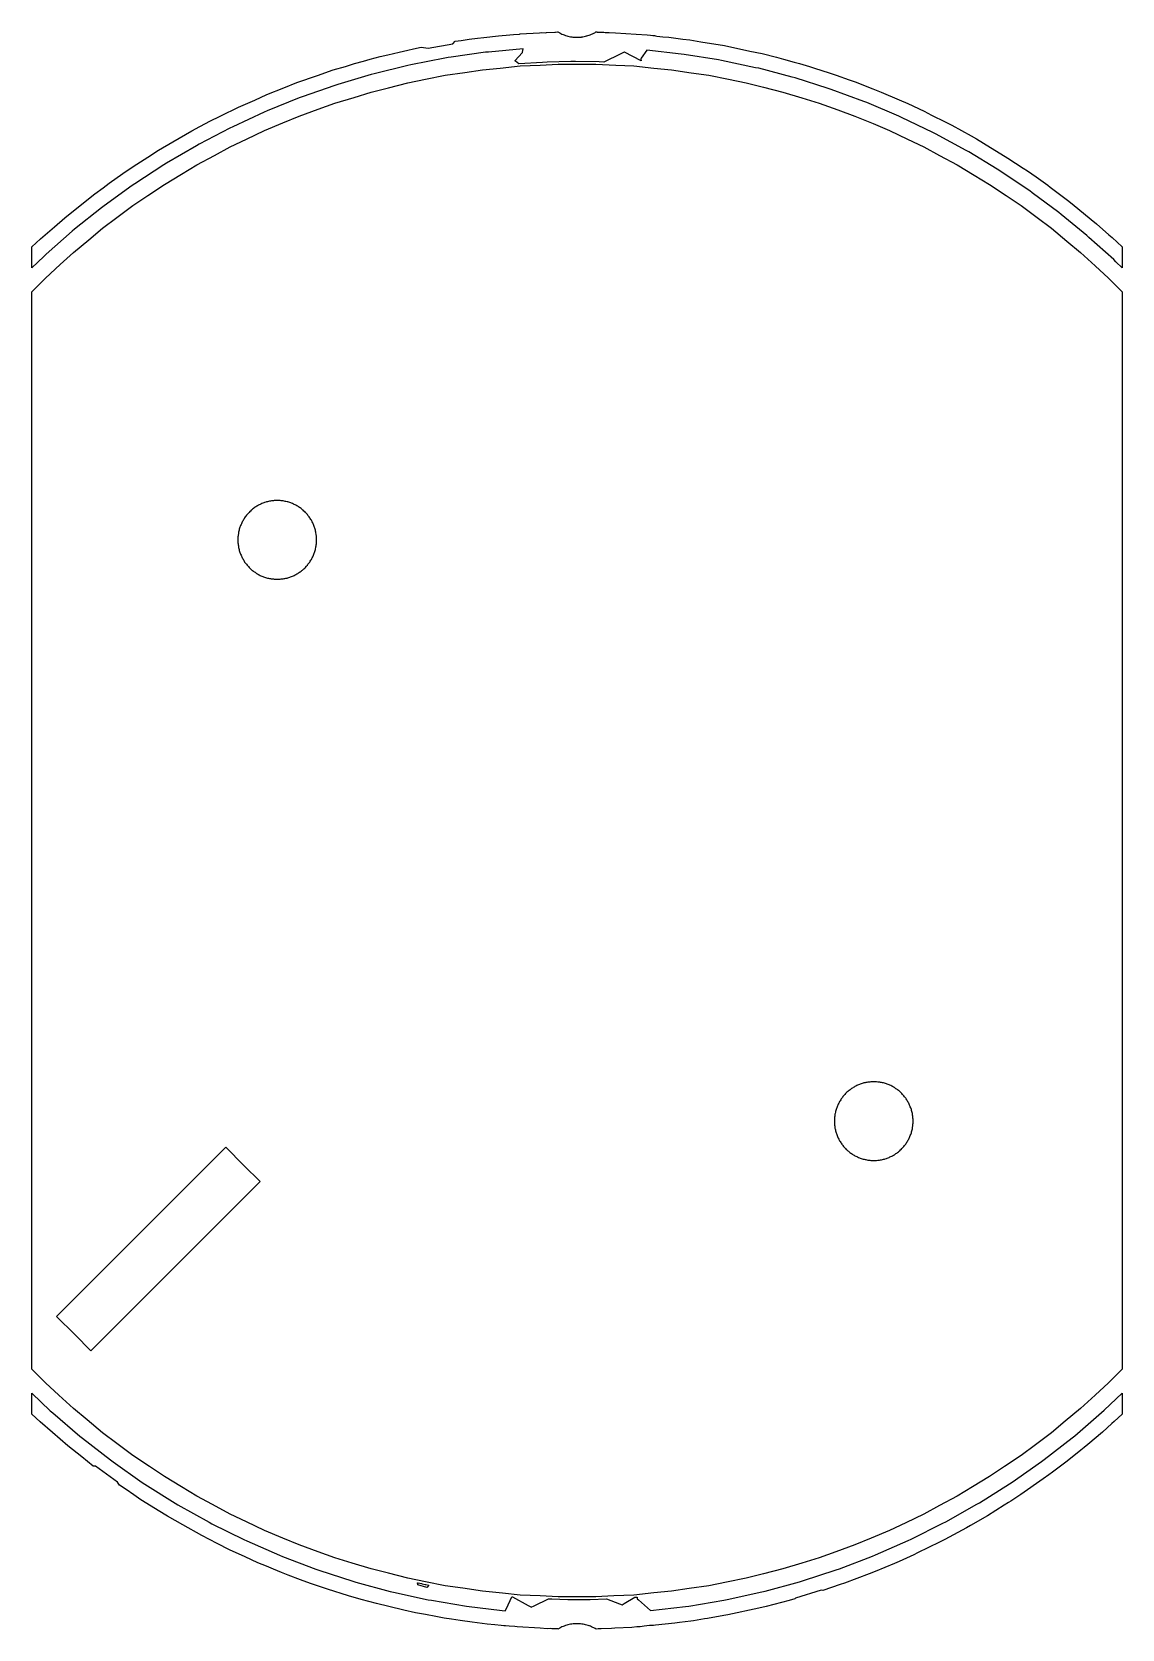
# Model space of a CAD drawing. Header units: millimetres. Extents: x -45 to 45, y -66 to 66.
import ezdxf

# ---------------------------------------------------------------- set-up
doc = ezdxf.new("R2010")
doc.units = ezdxf.units.MM
doc.layers.add('bot', color=7, linetype='Continuous')
doc.layers.add('lower', color=7, linetype='Continuous')

msp = doc.modelspace()

# ---------------------------------------------------------------- linework, layer by layer
at = {"layer": 'bot'}
for points in [[(-36.66, -51.6), (-37.98, -50.61), (-39.17, -49.73), (-40.44, -48.67), (-41.58, -47.73), (-42.79, -46.62), (-43.88, -45.62), (-45, -44.49), (-45, 44.49), (-44.92, 44.57), (-43.88, 45.62), (-42.67, 46.73), (-41.58, 47.73), (-40.31, 48.78), (-39.17, 49.73), (-37.98, 50.61), (-36.66, 51.6), (-35.44, 52.43), (-34.07, 53.35), (-32.66, 54.2), (-31.39, 54.97), (-29.94, 55.75), (-28.64, 56.45), (-27.3, 57.09), (-25.81, 57.8), (-24.29, 58.43), (-22.93, 59), (-21.38, 59.56), (-19.99, 60.06), (-18.41, 60.54), (-16.99, 60.98), (-15.56, 61.34), (-13.96, 61.74), (-12.51, 62.03), (-10.89, 62.36), (-9.26, 62.6), (-7.8, 62.82), (-6.33, 62.96), (-4.69, 63.13), (-3.04, 63.21), (-1.56, 63.28), (0.09, 63.28), (1.56, 63.28), (3.21, 63.2), (4.69, 63.13), (6.33, 62.96), (7.8, 62.82), (9.43, 62.57), (10.89, 62.36), (12.51, 62.03), (13.96, 61.74), (15.39, 61.38), (16.99, 60.98), (18.57, 60.49), (19.99, 60.06), (21.54, 59.5), (22.93, 59), (24.45, 58.37), (25.81, 57.8), (27.3, 57.09), (28.64, 56.45), (29.94, 55.75), (31.39, 54.97), (32.8, 54.11), (34.07, 53.35), (35.44, 52.43), (36.66, 51.6), (37.98, 50.61), (39.17, 49.73), (40.44, 48.67), (41.58, 47.73), (42.79, 46.62), (43.88, 45.62), (45, 44.49), (45, -44.49), (44.92, -44.57), (43.88, -45.62), (42.79, -46.62), (41.58, -47.73), (40.31, -48.78), (39.17, -49.73), (37.85, -50.72), (36.66, -51.6), (35.29, -52.52), (34.07, -53.35), (32.66, -54.2), (31.39, -54.97), (29.94, -55.75), (28.64, -56.45), (27.15, -57.16), (25.81, -57.8), (24.29, -58.43), (22.93, -59), (21.38, -59.56), (19.99, -60.06), (18.57, -60.49), (16.99, -60.98), (15.39, -61.38), (13.96, -61.74), (12.34, -62.07), (10.89, -62.36), (9.26, -62.6), (7.8, -62.82), (6.33, -62.96), (4.69, -63.13), (3.04, -63.21), (1.56, -63.28), (0.09, -63.28), (-1.56, -63.28), (-3.04, -63.21), (-4.69, -63.13), (-6.16, -62.98), (-7.8, -62.82), (-9.43, -62.57), (-10.89, -62.36), (-12.51, -62.03), (-13.96, -61.74), (-15.56, -61.34), (-16.99, -60.98), (-18.57, -60.49), (-19.99, -60.06), (-21.38, -59.56), (-22.93, -59), (-24.29, -58.43), (-25.81, -57.8), (-27.3, -57.09), (-28.64, -56.45), (-30.09, -55.67), (-31.39, -54.97), (-32.66, -54.2), (-34.07, -53.35), (-35.29, -52.52), (-36.66, -51.6)], [(-21.73, 25.19), (-21.76, 25.26), (-21.79, 25.33), (-21.82, 25.41), (-21.86, 25.48), (-21.9, 25.55), (-21.93, 25.62), (-21.98, 25.69), (-22.02, 25.76), (-22.06, 25.83), (-22.11, 25.89), (-22.16, 25.96), (-22.21, 26.02), (-22.26, 26.09), (-22.31, 26.15), (-22.37, 26.21), (-22.42, 26.27), (-22.48, 26.33), (-22.54, 26.38), (-22.6, 26.44), (-22.66, 26.49), (-22.72, 26.54), (-22.78, 26.59), (-22.85, 26.64), (-22.92, 26.68), (-22.99, 26.73), (-23.05, 26.77), (-23.12, 26.81), (-23.2, 26.86), (-23.27, 26.89), (-23.34, 26.93), (-23.41, 26.96), (-23.48, 26.99), (-23.56, 27.03), (-23.63, 27.05), (-23.71, 27.08), (-23.79, 27.1), (-23.87, 27.13), (-23.94, 27.15), (-24.03, 27.17), (-24.1, 27.18), (-24.19, 27.2), (-24.26, 27.21), (-24.35, 27.22), (-24.42, 27.23), (-24.51, 27.24), (-24.58, 27.24), (-24.67, 27.25), (-24.75, 27.25), (-24.83, 27.25), (-24.92, 27.24), (-24.99, 27.24), (-25.07, 27.23), (-25.15, 27.22), (-25.23, 27.21), (-25.31, 27.2), (-25.39, 27.19), (-25.47, 27.17), (-25.56, 27.15), (-25.63, 27.13), (-25.7, 27.11), (-25.79, 27.08), (-25.86, 27.05), (-25.94, 27.03), (-26.02, 26.99), (-26.09, 26.96), (-26.16, 26.93), (-26.23, 26.89), (-26.3, 26.86), (-26.38, 26.81), (-26.44, 26.77), (-26.51, 26.73), (-26.58, 26.69), (-26.65, 26.64), (-26.71, 26.59), (-26.78, 26.54), (-26.84, 26.49), (-26.9, 26.44), (-26.96, 26.38), (-27.02, 26.33), (-27.07, 26.27), (-27.13, 26.21), (-27.19, 26.15), (-27.24, 26.09), (-27.29, 26.03), (-27.34, 25.96), (-27.39, 25.9), (-27.44, 25.83), (-27.48, 25.76), (-27.52, 25.69), (-27.57, 25.62), (-27.6, 25.55), (-27.64, 25.49), (-27.68, 25.41), (-27.71, 25.33), (-27.74, 25.26), (-27.77, 25.19), (-27.8, 25.11), (-27.83, 25.04), (-27.86, 24.96), (-27.88, 24.88), (-27.9, 24.8), (-27.92, 24.73), (-27.94, 24.64), (-27.95, 24.57), (-27.96, 24.48), (-27.97, 24.41), (-27.98, 24.32), (-27.99, 24.24), (-28, 24.16), (-28, 24.09), (-28, 24), (-28, 23.92), (-28, 23.84), (-27.99, 23.75), (-27.98, 23.68), (-27.97, 23.59), (-27.96, 23.52), (-27.95, 23.43), (-27.94, 23.36), (-27.92, 23.28), (-27.9, 23.2), (-27.88, 23.12), (-27.86, 23.04), (-27.83, 22.97), (-27.8, 22.89), (-27.78, 22.82), (-27.74, 22.74), (-27.71, 22.66), (-27.68, 22.59), (-27.64, 22.52), (-27.6, 22.45), (-27.57, 22.38), (-27.52, 22.31), (-27.48, 22.24), (-27.44, 22.17), (-27.39, 22.11), (-27.34, 22.04), (-27.29, 21.98), (-27.24, 21.91), (-27.19, 21.85), (-27.13, 21.79), (-27.07, 21.73), (-27.02, 21.67), (-26.96, 21.62), (-26.9, 21.56), (-26.84, 21.51), (-26.78, 21.46), (-26.72, 21.41), (-26.65, 21.36), (-26.58, 21.32), (-26.51, 21.27), (-26.45, 21.23), (-26.38, 21.19), (-26.3, 21.14), (-26.23, 21.11), (-26.16, 21.07), (-26.09, 21.04), (-26.02, 21.01), (-25.94, 20.97), (-25.87, 20.95), (-25.79, 20.92), (-25.71, 20.9), (-25.63, 20.87), (-25.55, 20.85), (-25.47, 20.83), (-25.4, 20.82), (-25.31, 20.8), (-25.24, 20.79), (-25.15, 20.78), (-25.07, 20.77), (-24.99, 20.76), (-24.91, 20.75), (-24.83, 20.75), (-24.75, 20.75), (-24.67, 20.75), (-24.59, 20.75), (-24.51, 20.76), (-24.42, 20.77), (-24.35, 20.78), (-24.27, 20.79), (-24.19, 20.8), (-24.11, 20.81), (-24.03, 20.83), (-23.94, 20.85), (-23.87, 20.87), (-23.8, 20.89), (-23.71, 20.92), (-23.64, 20.95), (-23.56, 20.97), (-23.49, 21), (-23.41, 21.04), (-23.34, 21.07), (-23.27, 21.11), (-23.2, 21.14), (-23.12, 21.19), (-23.05, 21.23), (-22.99, 21.27), (-22.92, 21.32), (-22.85, 21.36), (-22.78, 21.41), (-22.72, 21.46), (-22.66, 21.51), (-22.6, 21.56), (-22.54, 21.62), (-22.48, 21.67), (-22.42, 21.73), (-22.37, 21.79), (-22.32, 21.85), (-22.26, 21.91), (-22.21, 21.98), (-22.16, 22.04), (-22.11, 22.11), (-22.06, 22.17), (-22.02, 22.23), (-21.98, 22.31), (-21.93, 22.38), (-21.9, 22.45), (-21.86, 22.52), (-21.82, 22.59), (-21.79, 22.66), (-21.76, 22.74), (-21.73, 22.81), (-21.7, 22.89), (-21.67, 22.96), (-21.64, 23.04), (-21.62, 23.12), (-21.6, 23.2), (-21.58, 23.27), (-21.56, 23.36), (-21.55, 23.43), (-21.54, 23.52), (-21.53, 23.59), (-21.52, 23.68), (-21.51, 23.75), (-21.5, 23.84), (-21.5, 23.91), (-21.5, 24), (-21.5, 24.08), (-21.5, 24.16), (-21.51, 24.24), (-21.52, 24.32), (-21.53, 24.4), (-21.54, 24.48), (-21.55, 24.57), (-21.56, 24.64), (-21.58, 24.72), (-21.6, 24.8), (-21.62, 24.88), (-21.64, 24.96), (-21.67, 25.03), (-21.7, 25.11), (-21.73, 25.19)], [(26.53, -26.54), (26.59, -26.49), (26.65, -26.44), (26.71, -26.38), (26.77, -26.33), (26.83, -26.27), (26.88, -26.21), (26.93, -26.15), (26.99, -26.09), (27.04, -26.02), (27.09, -25.96), (27.14, -25.89), (27.19, -25.83), (27.23, -25.77), (27.27, -25.69), (27.32, -25.62), (27.35, -25.55), (27.39, -25.48), (27.43, -25.41), (27.46, -25.34), (27.49, -25.26), (27.52, -25.19), (27.55, -25.11), (27.58, -25.04), (27.61, -24.96), (27.63, -24.88), (27.65, -24.8), (27.67, -24.73), (27.69, -24.64), (27.7, -24.57), (27.71, -24.48), (27.72, -24.41), (27.73, -24.32), (27.74, -24.25), (27.75, -24.16), (27.75, -24.09), (27.75, -24), (27.75, -23.92), (27.75, -23.84), (27.74, -23.76), (27.73, -23.68), (27.72, -23.6), (27.71, -23.52), (27.7, -23.43), (27.69, -23.36), (27.67, -23.28), (27.65, -23.2), (27.63, -23.12), (27.61, -23.04), (27.58, -22.97), (27.55, -22.89), (27.52, -22.81), (27.49, -22.74), (27.46, -22.67), (27.43, -22.59), (27.39, -22.52), (27.35, -22.45), (27.32, -22.38), (27.27, -22.31), (27.23, -22.24), (27.19, -22.17), (27.14, -22.11), (27.09, -22.04), (27.04, -21.98), (26.99, -21.91), (26.94, -21.85), (26.88, -21.79), (26.83, -21.73), (26.77, -21.67), (26.71, -21.62), (26.65, -21.56), (26.59, -21.51), (26.53, -21.46), (26.47, -21.41), (26.4, -21.36), (26.33, -21.32), (26.26, -21.27), (26.2, -21.23), (26.12, -21.19), (26.05, -21.14), (25.98, -21.11), (25.91, -21.07), (25.84, -21.04), (25.77, -21.01), (25.69, -20.97), (25.62, -20.95), (25.54, -20.92), (25.46, -20.9), (25.38, -20.87), (25.31, -20.85), (25.22, -20.83), (25.15, -20.82), (25.06, -20.8), (24.99, -20.79), (24.9, -20.78), (24.83, -20.77), (24.74, -20.76), (24.67, -20.76), (24.58, -20.75), (24.5, -20.75), (24.42, -20.75), (24.33, -20.76), (24.26, -20.76), (24.18, -20.77), (24.1, -20.78), (24.02, -20.79), (23.94, -20.8), (23.86, -20.81), (23.78, -20.83), (23.69, -20.85), (23.62, -20.87), (23.55, -20.89), (23.46, -20.92), (23.39, -20.95), (23.31, -20.97), (23.23, -21.01), (23.16, -21.04), (23.09, -21.07), (23.02, -21.11), (22.95, -21.14), (22.88, -21.19), (22.81, -21.23), (22.74, -21.27), (22.67, -21.31), (22.6, -21.36), (22.54, -21.41), (22.47, -21.46), (22.41, -21.51), (22.35, -21.56), (22.29, -21.62), (22.23, -21.67), (22.18, -21.73), (22.12, -21.79), (22.06, -21.85), (22.01, -21.91), (21.96, -21.97), (21.91, -22.04), (21.86, -22.1), (21.81, -22.17), (21.77, -22.24), (21.73, -22.31), (21.68, -22.38), (21.65, -22.45), (21.61, -22.51), (21.57, -22.59), (21.54, -22.67), (21.51, -22.74), (21.48, -22.81), (21.45, -22.89), (21.42, -22.96), (21.39, -23.04), (21.37, -23.12), (21.35, -23.2), (21.33, -23.27), (21.31, -23.36), (21.3, -23.43), (21.29, -23.52), (21.28, -23.59), (21.27, -23.68), (21.26, -23.76), (21.25, -23.84), (21.25, -23.91), (21.25, -24), (21.25, -24.08), (21.25, -24.16), (21.26, -24.25), (21.27, -24.32), (21.28, -24.41), (21.29, -24.48), (21.3, -24.57), (21.31, -24.64), (21.33, -24.72), (21.35, -24.8), (21.37, -24.88), (21.39, -24.96), (21.42, -25.03), (21.45, -25.11), (21.47, -25.18), (21.51, -25.26), (21.54, -25.34), (21.57, -25.41), (21.61, -25.48), (21.65, -25.55), (21.68, -25.62), (21.73, -25.69), (21.77, -25.76), (21.81, -25.83), (21.86, -25.89), (21.91, -25.96), (21.96, -26.02), (22.01, -26.09), (22.06, -26.15), (22.12, -26.21), (22.18, -26.27), (22.23, -26.33), (22.29, -26.38), (22.35, -26.44), (22.41, -26.49), (22.47, -26.54), (22.53, -26.59), (22.6, -26.64), (22.67, -26.68), (22.74, -26.73), (22.8, -26.77), (22.88, -26.81), (22.95, -26.86), (23.02, -26.89), (23.09, -26.93), (23.16, -26.96), (23.23, -26.99), (23.31, -27.03), (23.38, -27.05), (23.46, -27.08), (23.54, -27.1), (23.62, -27.13), (23.7, -27.15), (23.78, -27.17), (23.85, -27.18), (23.94, -27.2), (24.01, -27.21), (24.1, -27.22), (24.18, -27.23), (24.26, -27.24), (24.34, -27.25), (24.42, -27.25), (24.5, -27.25), (24.58, -27.25), (24.66, -27.25), (24.74, -27.24), (24.83, -27.23), (24.9, -27.22), (24.98, -27.21), (25.06, -27.2), (25.14, -27.19), (25.22, -27.17), (25.31, -27.15), (25.38, -27.13), (25.45, -27.11), (25.54, -27.08), (25.61, -27.05), (25.69, -27.03), (25.76, -27), (25.84, -26.96), (25.91, -26.93), (25.98, -26.89), (26.05, -26.86), (26.12, -26.81), (26.2, -26.77), (26.26, -26.73), (26.33, -26.68), (26.4, -26.64), (26.47, -26.59), (26.53, -26.54)], [(-28.99, -26.16), (-35.59, -32.76), (-42.96, -40.13), (-41.46, -41.62), (-40.13, -42.96), (-32.76, -35.59), (-26.16, -28.99), (-27.5, -27.65), (-28.99, -26.16)]]:
    msp.add_lwpolyline(points, close=True, dxfattribs=at)
at = {"layer": 'lower'}
for points in [[(-24.2, 61.33), (-23.13, 61.76), (-21.42, 62.35), (-20.12, 62.8), (-19.12, 63.1), (-18.37, 63.33), (-17.63, 63.54), (-17.07, 63.7), (-16.25, 63.91), (-15.63, 64.06), (-14.69, 64.28), (-13.98, 64.45), (-13.5, 64.55), (-12.86, 64.68), (-12.29, 64.61), (-10.26, 64.97), (-10.07, 65.17), (-9.56, 65.24), (-8.89, 65.34), (-8.21, 65.43), (-7.69, 65.49), (-6.47, 65.62), (-5.54, 65.71), (-5.24, 65.74), (-4.75, 65.77), (-4.69, 65.79), (-4.68, 65.78), (-3.1, 65.87), (-2.89, 65.89), (-2.59, 65.88), (-2.51, 65.89), (-1.83, 65.91), (-1.77, 65.93), (-1.62, 65.94), (-1.57, 65.94), (-1.52, 65.91), (-1.52, 65.91), (-1.43, 65.86), (-1.42, 65.86), (-1.33, 65.81), (-1.24, 65.77), (-1.24, 65.77), (-1.15, 65.73), (-1.14, 65.73), (-1.05, 65.69), (-0.95, 65.66), (-0.95, 65.65), (-0.85, 65.62), (-0.85, 65.62), (-0.75, 65.6), (-0.65, 65.57), (-0.65, 65.57), (-0.55, 65.55), (-0.54, 65.55), (-0.44, 65.53), (-0.44, 65.53), (-0.34, 65.52), (-0.24, 65.51), (-0.23, 65.51), (-0.13, 65.5), (-0.13, 65.5), (-0.03, 65.5), (0.07, 65.5), (0.08, 65.5), (0.18, 65.51), (0.18, 65.51), (0.28, 65.51), (0.38, 65.52), (0.39, 65.53), (0.49, 65.54), (0.49, 65.54), (0.59, 65.56), (0.6, 65.56), (0.7, 65.58), (0.79, 65.61), (0.8, 65.61), (0.9, 65.64), (0.9, 65.64), (1, 65.67), (1.09, 65.71), (1.09, 65.71), (1.19, 65.75), (1.19, 65.75), (1.28, 65.79), (1.38, 65.83), (1.38, 65.83), (1.47, 65.88), (1.47, 65.88), (1.56, 65.94), (1.56, 65.94), (1.57, 65.94), (1.63, 65.94), (1.67, 65.93), (1.69, 65.92), (2.21, 65.91), (2.32, 65.9), (2.65, 65.9), (3.17, 65.87), (4.88, 65.77), (5.79, 65.7), (6.07, 65.68), (6.25, 65.65), (6.39, 65.64), (6.47, 65.63), (6.59, 65.6), (7.1, 65.55), (7.57, 65.51), (8.75, 65.35), (9.31, 65.28), (10.23, 65.13), (12.17, 64.81), (14.28, 64.36), (15.28, 64.15), (16.47, 63.85), (17.04, 63.7), (17.93, 63.45), (18.36, 63.33), (19.2, 63.08), (19.61, 62.96), (20.82, 62.56), (21.4, 62.37), (22.46, 61.99), (22.97, 61.81), (24.42, 61.25), (25.11, 60.98), (26.6, 60.33), (27.31, 60.02), (28.65, 59.39), (29.28, 59.08), (30.4, 58.51), (30.94, 58.24), (32.53, 57.36), (32.98, 57.11), (33.55, 56.77), (35.58, 55.53), (36.84, 54.7), (37.2, 54.46), (37.9, 53.97), (38.1, 53.83), (38.86, 53.29), (39.07, 53.13), (40.49, 52.05), (40.89, 51.74), (42.46, 50.45), (42.9, 50.09), (43.91, 49.2), (44.19, 48.96), (45, 48.2), (45, 46.47), (44.49, 46.97), (44.31, 47.14), (42.27, 48.97), (42.09, 49.14), (39.97, 50.87), (39.78, 51.03), (37.58, 52.66), (37.38, 52.81), (35.11, 54.34), (34.9, 54.48), (34.69, 54.61), (32.35, 56.03), (32.12, 56.16), (29.61, 57.53), (29.37, 57.64), (26.8, 58.89), (26.56, 58.99), (23.92, 60.11), (23.68, 60.2), (20.99, 61.2), (20.75, 61.28), (18.02, 62.14), (17.77, 62.21), (15, 62.94), (14.74, 62.99), (11.94, 63.59), (11.68, 63.63), (8.86, 64.09), (8.6, 64.12), (5.76, 64.44), (5.31, 63.78), (5.27, 63.72), (5.27, 63.72), (5.29, 63.56), (3.92, 64.26), (3.9, 64.27), (3.61, 64.13), (2.21, 63.46), (1.82, 63.47), (-0.13, 63.5), (-0.51, 63.49), (-2.46, 63.45), (-2.85, 63.43), (-4.79, 63.32), (-5.07, 63.53), (-5.13, 63.57), (-4.51, 64.24), (-4.5, 64.25), (-4.49, 64.27), (-4.45, 64.55), (-7.3, 64.28), (-7.56, 64.26), (-10.39, 63.85), (-10.65, 63.82), (-10.9, 63.77), (-13.71, 63.23), (-13.97, 63.17), (-16.75, 62.49), (-17, 62.42), (-19.74, 61.61), (-19.99, 61.53), (-22.69, 60.59), (-22.93, 60.49), (-25.59, 59.43), (-25.82, 59.32), (-28.42, 58.12), (-28.65, 58), (-31.19, 56.68), (-31.42, 56.55), (-33.89, 55.11), (-34.11, 54.97), (-36.51, 53.41), (-36.72, 53.26), (-39.04, 51.59), (-39.25, 51.43), (-41.49, 49.65), (-41.68, 49.48), (-43.83, 47.59), (-44.02, 47.41), (-45, 46.46), (-45, 48.19), (-44.29, 48.86), (-43.15, 49.85), (-42.28, 50.6), (-40.87, 51.73), (-39.8, 52.58), (-39.13, 53.08), (-38.63, 53.45), (-37.49, 54.24), (-36.64, 54.83), (-35.44, 55.6), (-34.54, 56.17), (-33.36, 56.86), (-31.79, 57.77), (-31.13, 58.13), (-30.25, 58.6), (-29.52, 58.96), (-28.97, 59.24), (-28.39, 59.52), (-27.95, 59.73), (-26.61, 60.32), (-25.61, 60.77), (-24.2, 61.33)], [(44.35, -48.81), (44.16, -48.98), (43.39, -49.67), (42.18, -50.69), (41.88, -50.95), (41.6, -51.17), (40.47, -52.08), (39.26, -52.99), (38.96, -53.22), (38.5, -53.54), (36.64, -54.84), (35.83, -55.37), (35.63, -55.5), (35.28, -55.72), (33.88, -56.59), (32.5, -57.39), (32.16, -57.58), (30.73, -58.35), (30.37, -58.54), (29.93, -58.76), (28.12, -59.66), (27.82, -59.8), (26.6, -60.35), (26.21, -60.52), (24.61, -61.19), (24.11, -61.38), (22.08, -62.15), (21.73, -62.27), (20.31, -62.75), (20.17, -62.74), (18.05, -63.38), (17.98, -63.46), (17.51, -63.58), (15.63, -64.07), (15, -64.21), (12.45, -64.77), (12.12, -64.83), (10.77, -65.07), (10.54, -65.1), (9.63, -65.25), (9.4, -65.28), (8.47, -65.41), (8.07, -65.45), (6.48, -65.63), (6.32, -65.65), (5.98, -65.65), (5.55, -65.69), (5.38, -65.73), (5.22, -65.75), (4.94, -65.77), (4.52, -65.8), (3.13, -65.88), (2.86, -65.89), (1.99, -65.93), (1.75, -65.93), (1.59, -65.94), (1.57, -65.94), (1.49, -65.9), (1.49, -65.9), (1.4, -65.85), (1.31, -65.8), (1.3, -65.8), (1.21, -65.75), (1.21, -65.75), (1.11, -65.71), (1.02, -65.68), (1.01, -65.68), (0.92, -65.64), (0.91, -65.64), (0.81, -65.61), (0.81, -65.61), (0.71, -65.59), (0.61, -65.56), (0.61, -65.56), (0.51, -65.54), (0.5, -65.54), (0.4, -65.53), (0.3, -65.52), (0.3, -65.51), (0.19, -65.51), (0.19, -65.51), (0.09, -65.5), (0.08, -65.5), (-0.02, -65.5), (-0.12, -65.5), (-0.13, -65.5), (-0.23, -65.51), (-0.23, -65.51), (-0.33, -65.52), (-0.44, -65.53), (-0.44, -65.53), (-0.54, -65.55), (-0.55, -65.55), (-0.65, -65.57), (-0.65, -65.57), (-0.75, -65.6), (-0.85, -65.62), (-0.85, -65.62), (-0.95, -65.65), (-0.95, -65.66), (-1.05, -65.69), (-1.15, -65.73), (-1.15, -65.73), (-1.24, -65.77), (-1.24, -65.77), (-1.34, -65.81), (-1.43, -65.86), (-1.43, -65.86), (-1.52, -65.91), (-1.52, -65.92), (-1.57, -65.94), (-1.59, -65.93), (-1.66, -65.93), (-1.83, -65.91), (-1.93, -65.92), (-2.08, -65.91), (-2.18, -65.9), (-2.45, -65.91), (-3.03, -65.88), (-4.94, -65.77), (-5.13, -65.74), (-5.61, -65.71), (-5.9, -65.67), (-6.04, -65.67), (-6.25, -65.66), (-6.78, -65.6), (-7.43, -65.53), (-8.65, -65.37), (-9.65, -65.24), (-10.37, -65.13), (-10.96, -65.04), (-11.66, -64.91), (-12.52, -64.75), (-13.32, -64.59), (-14.29, -64.38), (-15.53, -64.09), (-16.54, -63.84), (-17.82, -63.49), (-18.87, -63.19), (-20.59, -62.64), (-21.99, -62.18), (-22.83, -61.87), (-23.86, -61.48), (-24.4, -61.27), (-25.05, -61.01), (-25.63, -60.76), (-26.35, -60.46), (-27.4, -59.98), (-28.68, -59.39), (-29.71, -58.87), (-30.97, -58.23), (-32.54, -57.34), (-33.82, -56.62), (-34.58, -56.15), (-35.51, -55.58), (-36, -55.26), (-36.59, -54.87), (-37.23, -54.43), (-37.76, -54.07), (-37.95, -53.81), (-39.76, -52.49), (-39.94, -52.49), (-40.89, -51.73), (-42.05, -50.81), (-43.3, -49.72), (-44.33, -48.83), (-45, -48.2), (-45, -46.46), (-43.49, -47.91), (-43.28, -48.08), (-41.05, -50.01), (-40.84, -50.17), (-38.52, -51.98), (-38.3, -52.14), (-35.9, -53.83), (-35.67, -53.97), (-33.18, -55.54), (-32.95, -55.68), (-30.38, -57.12), (-30.14, -57.24), (-27.51, -58.56), (-27.27, -58.67), (-24.57, -59.85), (-24.32, -59.95), (-21.57, -61), (-21.32, -61.08), (-18.52, -61.99), (-18.26, -62.06), (-15.42, -62.84), (-15.16, -62.89), (-12.28, -63.52), (-12.02, -63.57), (-9.11, -64.06), (-6.19, -64.4), (-5.92, -64.43), (-5.83, -64.24), (-5.39, -63.27), (-5.38, -63.27), (-5.37, -63.27), (-5.36, -63.27), (-5.35, -63.27), (-5.34, -63.27), (-5.33, -63.28), (-4.04, -63.99), (-3.81, -64.12), (-3.79, -64.14), (-3.55, -64.02), (-2.36, -63.46), (-2.09, -63.46), (-0.76, -63.5), (-0.49, -63.5), (0.84, -63.49), (1.1, -63.49), (2.43, -63.45), (3.5, -63.86), (3.72, -63.94), (3.74, -63.93), (3.89, -63.84), (4.78, -63.32), (4.79, -63.32), (4.84, -63.31), (4.85, -63.31), (4.91, -63.31), (4.92, -63.31), (4.98, -63.3), (4.98, -63.41), (4.98, -63.44), (5.07, -63.52), (6.06, -64.42), (8.97, -64.07), (9.24, -64.04), (12.13, -63.55), (12.4, -63.5), (15.27, -62.87), (15.53, -62.81), (18.36, -62.03), (18.62, -61.96), (21.41, -61.05), (21.66, -60.97), (24.4, -59.91), (24.65, -59.82), (27.34, -58.63), (27.58, -58.53), (30.21, -57.21), (30.45, -57.09), (33, -55.64), (33.24, -55.51), (35.72, -53.94), (35.94, -53.8), (38.35, -52.11), (38.56, -51.95), (40.88, -50.14), (41.09, -49.98), (43.31, -48.06), (43.51, -47.88), (45, -46.46), (45, -48.2), (44.35, -48.81)], [(-13.13, -62.29), (-13.14, -62.26), (-13.16, -62.12), (-13.11, -62.13), (-12.85, -62.19), (-12.79, -62.2), (-12.53, -62.25), (-12.48, -62.26), (-12.22, -62.31), (-12.37, -62.47), (-12.4, -62.5), (-12.4, -62.5), (-13.13, -62.29)]]:
    msp.add_lwpolyline(points, close=True, dxfattribs=at)

doc.saveas('drawing.dxf')
